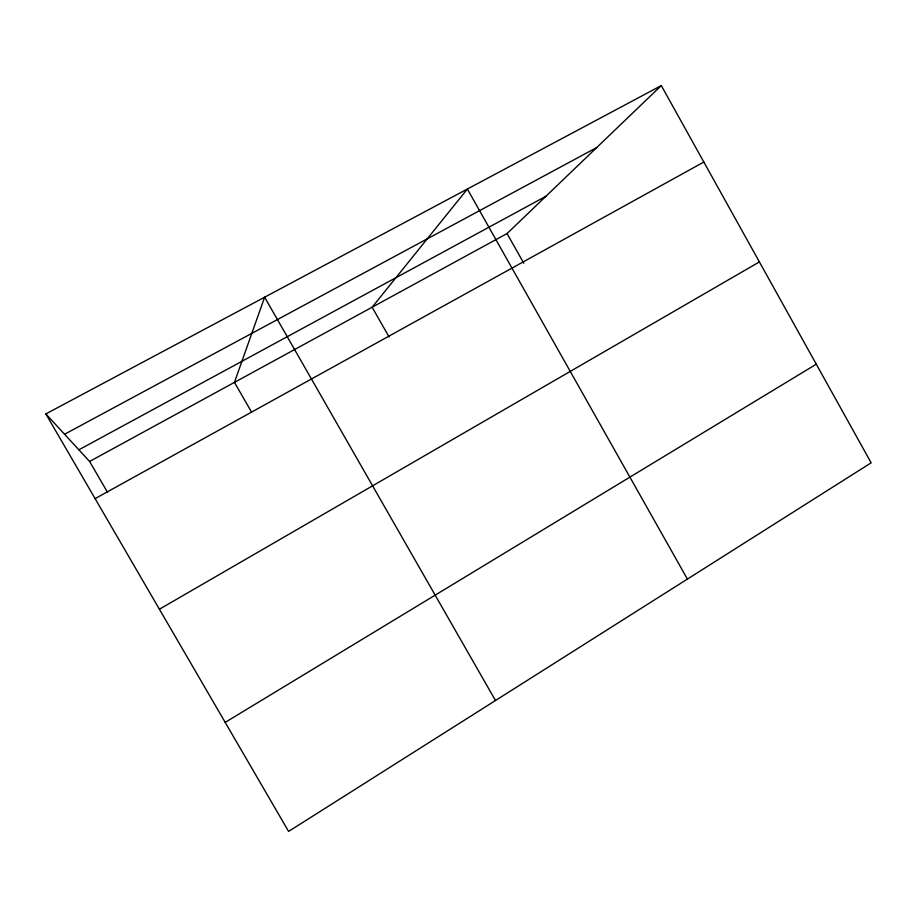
<?xml version="1.0" encoding="UTF-8"?>
<svg xmlns="http://www.w3.org/2000/svg" width="917" height="917" viewBox="0 0 917 917"><rect width="100%" height="100%" fill="white"/><g stroke="black" fill="none" stroke-linecap="round" stroke-linejoin="round"><path stroke-width="1.38" d="M45.85 413.922L89.602 461.457L507.055 233.56L661.295 85.579L871.15 462.821L288.591 831.421L45.85 413.922L661.295 85.579M225.192 722.378L816.279 364.187M159.409 609.232L759.391 261.918M95.104 498.63L703.82 162.034M78.885 449.811L545.902 196.295M64.568 434.257L596.692 147.557M89.602 461.457L107.598 492.429M251.545 412.088L234.454 382.378L264.623 297.2L495.489 700.519M389.06 336.94L372.142 307.218L467.372 189.04L687.406 579.074M507.055 233.56L523.825 263.305"/></g></svg>
